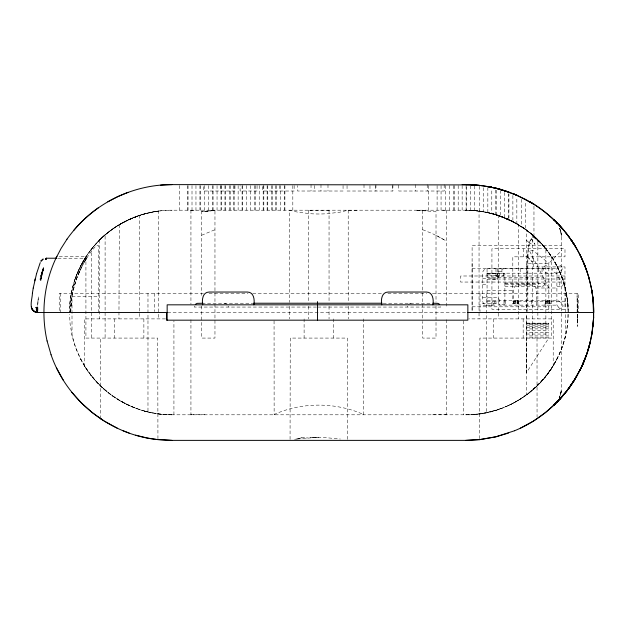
<?xml version="1.0" encoding="UTF-8"?>
<svg xmlns="http://www.w3.org/2000/svg" width="625" height="625" viewBox="0 0 625 625"><rect width="100%" height="100%" fill="white"/><g stroke="black" fill="none" stroke-linecap="round" stroke-linejoin="round"><path stroke-width="0.47" stroke-dasharray="3.12 2.34" d="M100.578 418.742L100.609 338.078M173.93 414.805L173.93 320.828M472.109 263.273L472.109 311.531L472.109 245.367L561.625 245.367M87.734 370.859L84.727 366.266C102.812 396.031 136.938 415.055 171.758 414.805L465.875 414.805C500.898 415.055 535.188 395.805 553.211 365.773L553.211 318.891L468.758 318.891M290.062 439.406L290.25 338.078L347.375 338.078L347.57 440.375M363.281 414.805L363.57 318.891M479.688 438.656L479.891 338.078L551.703 338.078L551.703 256.836A102.359 102.359 0 0 0 532.523 234.891C514.117 219.133 490.133 210.133 465.875 210.195L171.758 210.195C144.781 210.109 118.016 221.25 99.102 240.484A102.219 102.219 0 0 0 73.664 283.469L70.703 296.586L69.453 312.5C69.281 277.617 88.328 243.469 118.141 225.367M526.625 277.977L526.625 263.266L548.836 263.266L561.625 250.477M70.742 311.625C70.891 292.812 76.43 274.078 86.555 258.219L57.812 258.219M577.562 319.68L577.672 314.32L577.211 326.469L577.656 314.297M70.742 311.281L70.766 309.867M533.852 237.195L538.508 241.547L533.961 237.203L532.531 237.57C528.18 241.422 528.438 248.047 527.867 253.375L526.641 311.531L526.625 230.188L514.297 222.383L498.227 215.445L498.227 318.891M527.789 311.531L527.867 253.375M527.789 257.188L528.203 248.906L530.297 240.336M577.414 323.125L577.641 314.43M70.766 311.609C70.883 297.672 73.93 283.789 79.617 271.062M70.734 312.188L71.047 304.516M568.07 314.414C568.391 368.477 519.664 416.047 465.664 414.805M568.07 314.305C567.758 345.695 551.82 376.188 526.625 394.812L526.625 314.438L526.656 372.383L548.867 337.859L526.656 337.859L526.656 372.383M559.133 397.953L560.703 394.148L561.625 386.938L561.625 238.063L560.852 231.539L559.641 228.18L561.492 234.844L560.438 230.367M70.938 306.109L71.352 301.328M69.766 304.516C71.031 288.891 75.859 273.57 83.891 260.102M194.375 306.07L194.242 307.062L317.508 307.062M407.297 307.062L407.43 306.07M561.344 390.703L560.703 394.148L559.133 397.953M560.508 394.406L561.5 390.453L559.531 397.07M73.125 290.664L76.672 278.375L83.188 263.898M491.789 303.352L492.266 301.562M494.492 301.562L493.711 304.477A1.484 1.484 0 0 1 492.281 305.578L482.609 305.578L482.609 303.352L496.57 303.352L496.57 301.562M74.867 279.664L78.625 270.164L85.148 258.047M79.031 272.406L84.43 261.703L89.766 253.477L96.211 245.43L98.375 245.43L98.375 312.5M553.211 365.773L556.688 359.586M86.273 256.305L81.25 264.812L86.273 256.305L56.891 256.305M86.352 258.539L84.43 261.703L87.172 257.258L84.625 261.375M508.453 405.516C526.586 397.133 542.258 383.492 552.773 366.484M551.586 368.352L546.789 375.102M558.5 307.141L556.898 305.133L556.898 268.727L559.805 265.086L563.289 267.867L561.438 270.188A8.805 8.805 0 0 1 556.898 273.188L487.063 273.188M100.078 239.508L91.758 248.734L91.758 338.078M542.992 379.719L532.039 390.523M98.094 241.508L105.102 234.891L105.102 338.078M105.344 234.68L99.102 240.484C111.938 227.664 128.117 218.297 145.641 213.586M408.422 304.352L411.133 303.227M106.547 233.672L114.633 227.633A102.211 102.211 0 0 1 161.633 210.703M274.352 414.805L274.133 414.523C301.727 401.953 335.805 402.047 363.438 414.469M119.328 224.656L118.945 318.891M119.305 224.664L130.602 218.844L139.406 215.445L139.406 318.891M120.492 223.969L122.375 222.906M121.727 223.266L125.547 221.227M124.852 221.586L137.859 215.977M201.617 235.273L214.961 229.703M129.633 219.273L137.898 215.961M357.078 210.695L348.203 210.195L339.797 212.195L326.922 213.734A28.688 6.469 0 0 1 310.734 213.734L297.828 212.195L289.398 210.203L289.398 302.398M500.789 408.656L486.047 412.789M141.875 214.656L154.719 211.625M296.242 439.156L304.328 437.203L294.602 439.383M151.82 212.156C132.258 216.039 113.914 225.773 99.758 239.82L99.758 318.891M149.07 212.742L161.672 210.695L172.156 210.195M154.562 211.656L156.688 211.312M297.148 439.039L318.812 437.203L306.203 438M158.055 211.117L158.586 211.047L158.586 318.891M504.891 286.258L542.039 286.258C545.062 286.25 545.438 282.586 545.016 280.32M473.727 414.5L486.398 412.719A102.43 102.43 0 0 0 510.953 404.328A102.227 102.227 0 0 0 549.977 370.734A102.43 102.43 0 0 0 565.617 335.234L565.617 293.32M201.617 305.992L201.617 338.078L214.961 338.078L214.961 210.523L201.617 211.68L201.617 295.398M214.961 210.523L201.617 211.68L212.078 210.695M446.688 414.18L432.469 414.805M487.063 273.453L497.461 273.453L497.461 278.062A1.484 0.852 0 0 1 495.977 278.914L491.344 278.906A4.695 2.695 0 0 1 487.063 276.359L487.063 272.711A4.695 2.695 0 0 0 491.344 275.258L496.07 275.258M465.875 414.805L476.242 414.273L486.398 412.719L486.398 293.32M328.945 210.195L323.43 210.469A10.211 0.719 0 0 1 314.062 210.461L308.688 210.195L311.461 210.344M190.938 210.258L195.141 210.195M312.359 437.625L325.219 437.625L340.367 439.016M548.867 323.273L526.656 323.289M548.867 324.266L526.656 324.281M548.867 326.188L526.656 326.203M548.867 328.906L526.656 328.914M548.867 332.227L526.656 332.242M548.867 335.938L526.656 335.945M445.82 414.805L446.688 414.797L446.688 318.891M489.07 212.867L476 210.703L465.469 210.195M472.109 268.438L548.836 268.438M495.977 300.672L495.977 305.133L487.063 305.133A4.461 4.461 0 0 1 482.609 300.672L482.609 273.188A4.5 4.5 0 0 1 487.063 268.727L556.898 268.727M487.063 273.258L504.891 273.258L504.891 304.758L499.25 304.758M564.984 275.992L460.625 275.992L460.625 282.047L564.984 282.047M495.977 276.156L501.477 276.156A2.969 2.969 0 0 0 504.445 273.188M487.063 277.344L542.039 277.344L544.141 278.219L545.016 280.32M556.898 277.641L561.391 277.641A2.969 1.898 -90 0 1 563.289 280.617L563.289 283.586A2.969 1.898 -90 0 1 561.391 286.555L556.898 286.555M482.609 278.383L487.063 278.383M491.93 279.016L564.984 279.016M487.063 279.5L497.766 279.5L497.766 273.258M504.891 282.992L539.07 282.992A1.484 1.484 0 0 1 537.586 284.477L504.891 284.477M504.891 283.289L545.016 283.266A2.969 2.969 0 0 1 542.039 286.258M482.609 284.328L487.063 284.328M535.938 287.992L556.898 287.992M487.063 290.625L513.664 290.625M203.437 293.32L59.227 293.32L59.227 312.5M209.055 293.32L247.984 293.32M252.727 293.32L382.266 293.32M387.93 293.32L426.695 293.32M432.422 293.32L578.406 293.32L578.406 312.5M71.992 296.586L98.375 296.586M482.609 297.703L497.016 297.703C500.578 298.047 498.938 302.93 499.25 305.133L556.898 305.133M487.063 300.672L556.898 300.672A4.312 4.312 0 0 1 560.336 302.297L563.289 305.992L559.805 308.773L557.953 306.445M564.984 301.203L512.805 301.203L512.805 256.828L564.984 256.828L564.984 248.766L491.93 248.766L491.93 309.273L564.984 309.273L564.984 266.914L533.68 266.914L533.68 256.828M487.063 301.562L499.25 301.562M202.078 303.227L252.789 303.227M383.164 303.227L432.164 303.227M551.695 303.648L545.016 303.648L545.016 305.133M472.109 306.805L548.836 306.805M317.789 307.062L440.781 307.062L440.648 306.07M167.609 312.5L466.828 312.5M165.461 318.891L84.414 318.891L84.414 365.773C96.383 385.453 115.227 400.742 136.836 408.656M526.656 323.148L548.867 323.148M526.656 323.656L548.867 323.648M526.656 325.125L548.867 325.117M526.656 327.461L548.867 327.461M526.656 330.5L548.867 330.5M526.656 334.039L548.867 334.047M474.664 185.875L474.664 210.578L465.875 210.195L466.75 210.203L466.75 185.57M465.875 210.195L474.664 210.578M191.812 414.805L190.938 414.797L190.938 318.891M442.492 210.195L446.688 210.258M548.023 273.188L546.867 273.031A4.461 4.461 0 0 1 544.164 270.953L542.188 267.539L546.047 265.312L548.023 268.727M190.938 414.18L205.156 414.805M425.547 210.695L415.773 210.195L436.016 211.68L436.016 302.188M171.758 414.805L159.734 414.094L147.977 412A102.32 102.32 0 0 1 72.008 335.234L70.102 323.984L69.562 314.414M171.961 414.805C140.523 414.875 109.656 399.688 90.555 374.727M470.711 185.664L470.711 210.312L479.273 211.078L491.789 213.539L491.789 189.219M470.711 210.312L483.227 211.68L491.789 213.539M348.203 210.195L348.227 302.398M158.188 413.898L163.906 414.5M224.437 303.227L227.148 304.352M480.938 211.312L479.047 211.047L479.047 318.891M480.875 211.305C529.445 217.508 568.688 262.789 568.156 311.68M144.391 411.078L151.578 412.789M487.836 187.492L487.836 212.586L496.398 214.859L508.922 219.695L508.922 193.992M485.953 212.188L500.078 216.086L516.836 223.797L516.836 197.117M487.836 212.586L500.359 216.188L508.922 219.695M492.781 213.797L505.633 218.242L518.688 224.883L518.688 318.891M495.75 190.055L495.75 214.656L508.266 219.398L516.836 223.797M495.75 214.656L510.062 220.234M499.773 215.977L512.781 221.586M422.664 229.703L432.586 233.695L445.547 240.531L436.016 235.273M505.234 218.078L514.297 222.383M120.758 401.188L129.172 405.516M512.875 195.508L512.875 221.633L526.242 229.906L534.664 236.781L532.523 234.891L532.523 338.078M512.875 221.633L525.398 229.297L537.547 239.508L531.078 233.672L522.992 227.633A102.211 102.211 0 0 0 476 210.703M515.25 222.906L517.133 223.969M521.852 226.875L525.43 229.32L525.398 201.258M526.625 240.672L531.156 243.953L526.625 240.305M528.859 231.891L534.539 236.664M530.461 233.172C552.773 251.18 566.797 278.914 568.055 307.555C566.75 279.836 553.594 252.961 532.523 234.891L541.836 243.977M531.078 233.672L538.531 240.484M105.484 390.438L94.406 379.453L86.844 369.555L80.5 358.742L75.531 347.242L72.008 335.234L72.008 293.32M545.133 247.82L536.469 238.461L537.867 239.82L537.867 318.891M530.805 233.445L533.961 237.203L533.961 206.195M539.531 241.508L545.875 248.734L545.875 338.078M531.234 238.766L534.984 244.414L531.344 238.617M80.602 358.93L84.414 365.773M555.141 262.523L557.375 266.758M548.836 287.977L529.289 250.477L532.969 250.477L548.836 263.266L548.836 312.5M556.273 264.609L560.531 273.695M559.414 271.078L562.859 279.961M559.641 228.18L560.852 231.539L561.625 238.063M563.867 283.117L567.242 298.734M564.266 284.5L565.977 291.406M568.172 312.5L567.719 302.859L566.359 293.32L567.695 302.609L568.148 311.641M566.438 293.719L567.719 302.859M228.141 306.07L228.273 307.062M577.25 299.352L577.039 296.289L577.656 311.562M577.414 301.875L577.672 311.594L577.672 309.766M577.531 304.445L577.672 311.602M157.938 438.656L157.734 338.078L85.922 338.078L85.922 256.836A102.32 102.32 0 0 1 105.102 234.859M537.016 338.078L537.055 416.789M274.062 320.844L274.133 414.523M577.125 293.32L577.125 312.5M549.984 300.672L549.984 303.648M549.57 300.672L549.688 303.648M549.328 300.672L549.328 303.648M547.914 300.672L547.914 303.648M547.609 300.672L547.609 303.648M546.195 300.672L546.195 303.648M545.953 300.672L545.953 303.648M545.539 300.672L545.539 303.648M542.039 268.727L542.039 273.188M538.328 268.727L538.328 273.188M536.242 305.133L536.242 289.531L535.648 287.305A4.461 4.461 0 0 0 531.789 285.07L518.117 285.07A4.461 4.461 0 0 0 514.258 287.305L513.664 289.531L513.664 305.133M531.641 300.672L531.641 305.133M523.242 248.766L523.242 256.828M523.164 318.891L523.164 338.078M521.438 199.281L521.438 226.602M520.195 268.727L520.195 273.188M519.008 305.133L519.008 303.648L512.32 303.648L512.32 305.133M518.266 300.672L518.266 305.133M518.039 300.672L518.039 303.648M517.742 300.672L517.742 303.648M517.625 300.672L517.625 303.648M517.375 300.672L517.375 303.648M515.969 300.672L515.969 303.648M515.664 300.672L515.664 303.648M514.25 300.672L514.25 303.648M514.008 300.672L513.891 303.648M513.594 300.672L513.594 303.648M508.266 193.758L508.266 219.398M505.188 300.672L505.188 305.133M504.312 192.477L504.312 217.695M504 300.672L504 305.133M503.406 273.258L503.406 277.344M501.922 268.727L501.922 273.188M500.359 190.32L500.359 216.188M499.695 273.188L499.695 276.156M497.461 268.727L497.461 274.414A1.484 0.852 0 0 1 495.977 275.266M496.398 190.219L496.398 214.859M495.977 268.727L495.977 271.703L501.18 271.703A2.969 2.969 0 0 1 504.148 268.727M495.977 273.188L495.977 277.344M493.75 318.891L493.75 338.078M487.063 268.727L487.063 303.352M483.227 187.727L483.227 211.68M480.008 293.32L480.008 311.539M479.273 186.281L479.273 211.078M466.102 185.57L466.102 210.195M463.695 320.828L463.703 414.805M462.141 185.57L462.141 210.195M458.188 185.57L458.188 210.195M454.234 185.57L454.234 210.195M453.578 185.57L453.578 210.195M449.625 185.57L449.625 210.195M446.688 210.195L446.688 306.109M445.672 185.57L445.672 210.195M444.18 184.625L444.18 191.016L398.742 191.016L398.742 184.625M441.062 185.57L441.062 210.195M437.102 185.57L437.102 210.195M436.016 305.992L436.016 338.078L422.664 338.078L422.664 321.477M428.539 185.57L428.539 210.195M427.219 184.625L427.219 191.016M422.664 210.523L422.664 292.312M422.664 293.164L422.664 320.547M415.695 184.625L415.695 191.016M392.906 184.625L392.906 191.016L347.047 191.016L347.047 184.625M392.414 185.539L392.414 191.016M375.953 184.625L375.953 191.016M375.453 185.539L375.453 191.016M369.977 185.539L369.977 191.016M364.008 184.625L364.008 191.016M348.227 306.281L348.227 318.891M343.062 185.539L343.062 191.016L297.555 191.016L297.555 185.539M333.523 318.891L333.523 338.078M329.047 210.195L329.047 302.398M329.047 306.281L329.047 318.891M327.992 184.625L327.992 191.016M320.984 184.625L320.984 191.016M314.516 185.539L314.516 191.016M311.031 184.625L311.031 191.016M308.586 210.195L308.586 302.398M308.586 306.281L308.586 318.891M304.109 318.891L304.109 338.078M294.148 185.539L294.148 191.016L262.68 191.016L262.68 185.539M292.82 185.57L292.82 210.195M289.398 306.281L289.398 318.891M284.906 185.57L284.906 210.195M284.258 185.57L284.258 210.195M280.297 185.57L280.297 210.195M279.641 185.539L279.641 191.016M276.344 185.57L276.344 210.195M275.695 185.57L275.695 210.195M272.391 185.57L272.391 210.195M271.734 185.57L271.734 210.195M267.781 185.57L267.781 210.195M267.125 185.57L267.125 210.195M263.828 185.57L263.828 210.195M263.172 185.57L263.172 210.195M259.219 185.57L259.219 210.195M257.062 185.539L257.062 191.016L240.102 191.016L240.102 185.539M255.258 185.57L255.258 210.195M254.609 185.57L254.609 210.195M250.648 185.57L250.648 210.195M246.695 185.57L246.695 210.195M242.742 185.57L242.742 210.195M242.086 185.57L242.086 210.195M238.133 185.57L238.133 210.195M234.953 185.539L234.953 191.016L203.484 191.016L203.484 185.539M234.18 185.57L234.18 210.195M233.523 185.57L233.523 210.195M230.219 185.57L230.219 210.195M229.57 185.57L229.57 210.195M225.609 185.57L225.609 210.195M224.961 185.57L224.961 210.195M221.656 185.57L221.656 210.195M221 185.57L221 210.195M220.445 185.539L220.445 191.016M217.047 185.57L217.047 210.195M213.094 185.57L213.094 210.195M212.438 185.57L212.438 210.195M208.484 185.57L208.484 210.195M204.531 185.57L204.531 210.195M200.57 185.57L200.57 210.195M199.922 185.57L199.922 210.195M195.961 185.57L195.961 210.195M192.008 185.57L192.008 210.195M190.938 210.195L190.938 304.172M188.055 185.57L188.055 210.195M187.398 185.57L187.398 210.195M179.492 185.57L179.492 210.195M154.375 293.32L154.375 311.539M147.977 293.32L147.977 412M143.875 318.891L143.875 338.078M114.469 318.891L114.469 338.078M60.5 293.32L60.5 312.5M538.516 240.578A102.227 102.227 0 0 1 563.953 283.562M557.961 277.641A2.969 1.898 -90 0 1 559.859 280.617L559.859 283.586A2.969 1.898 -90 0 1 557.961 286.555M556.898 273.188A4.461 4.461 0 0 1 552.445 268.727M37.953 301.336L37.641 306.109L38.43 296.586L37.953 301.336M529.5 258.883L526.625 256.086L532.242 261.844L529.5 258.883"/><path stroke-width="0.94" d="M591.688 335.383L593.656 317.375L592.906 297.805M579.883 370.422C592.305 345.969 596.422 317.477 591.836 290.461M592.945 326.82L593.656 317.375M43.031 269.852L41.023 276.008L41.641 275.914L43.531 267.883L41.023 276.008L41.203 278.031L40.211 279.102L40.758 280.312L41.789 274.039M32.422 293.195C32.328 299.227 27.984 309.414 35.93 312.266L32.344 309.695L33.766 311.195L31.836 308.789L31.281 306.836M32.414 293.227L33.234 288.023M592.383 331.148L589.945 343.477M33.234 288.047L36.578 273.578M34.703 280.812L35.195 278.758M31.477 307.828L31.625 307.266M589.922 343.547L587.812 351.023L590.539 340.969L586.562 354.766L581.859 366.352L582.648 364.617M36.578 273.594L40.242 262.594M588.891 347.406L586.625 354.594M46.312 258.219L45.422 259.109L45.938 259.406L46.312 258.219L56.852 258.219M586.586 354.695L582.703 364.492L584.062 361.32M41 261.062L43.07 259.102L41 261.062L41.289 260.664M43.219 269.086L41.859 273.102M581.305 367.523L586.562 354.766L581.086 367.984L574.148 380.539L566.453 391.469L556.953 402.258M581.859 366.352L583.773 362.008M56.891 256.305C44.039 282.32 40.719 312.695 47.086 340.969M581.242 367.656L575.469 378.391L571.023 385.281L564.617 393.758L556.883 402.336M55.859 258.453L61.008 248.563L67.008 239.156M566.617 391.258L574.117 380.586L581.07 368.023M577.602 374.703L568.727 388.492M31.945 308.625L32.344 309.695M574.117 380.586C559.883 402.773 539.016 420.797 514.531 430.758M568.836 388.336L571.023 385.281M66.938 239.242C75.578 227.07 86.234 216.391 98.406 207.75M565.805 392.289L556.234 402.984L545.523 412.539L533.812 420.836M73.734 230.383C97.633 201.711 134.43 184.539 171.758 184.625L474.664 184.922M40.219 279.102L41.203 278.031M555.039 404.164L553.594 405.547L553.945 405.211M553.961 405.195L557.516 400.961L553.594 405.547M195.367 304.352L197.086 303.359L202.961 303.227M37.633 308.078L36.117 309.016L37.641 309L37.617 307.133L35.75 307.562L37.633 308.078L36.375 307.742M533.086 421.289L520.344 428.195M107.82 201.758L117.711 196.602L128.016 192.336M508.453 433.078L495.617 436.867L479.688 439.625L496.016 436.773L514.477 430.781M45.422 259.109L46.117 258.844L45.422 259.109L45.945 259.398M46.297 258.281L45.688 258.461L46.227 258.484M41.023 276.008L41.633 275.93M480.195 439.57L465.875 440.375L171.758 440.375L157.438 439.57M465.664 440.375L480.016 439.594M171.891 184.625L160.609 185.109M253.609 303.227L382.234 303.227M432.945 303.227L437.937 303.359L439.656 304.352M37.633 312.5L167.156 312.5M467.859 312.5L593.75 312.5C593.656 293.93 589.57 275.453 581.828 258.578M466.75 184.625L465.875 184.625L470.383 184.703M462.141 184.625L470.273 184.695M470.711 184.711L479.273 185.328L491.789 187.273L483.227 185.805L470.711 184.711L479.273 185.328M158.109 439.594L171.961 440.375M157.938 439.625L147.602 438.078L135.641 435.172M157.172 439.547C109.383 434.578 66.594 400.156 51.055 354.734M487.836 186.523L496.398 188.32L508.922 192.086L500.359 189.359L487.836 186.523L496.398 188.32M37.633 312.188L36.375 311.898L37.633 312.398M123.094 430.758L129.172 433.078M117.266 428.188L104.516 421.273M529.812 201.758C542.656 209.289 554.18 218.961 563.836 230.305M529.859 201.781C549.141 213.023 565.391 229.273 576.617 248.563M100.57 418.734L101.937 419.641M103.82 420.836L92.102 412.539L81.391 402.984L71.82 392.289M553.992 219.836L553.594 219.453L555.695 221.492L554.453 220.273M553.594 219.453L554.18 220.023M553.789 219.641L554.758 220.578M555.562 221.352C566.133 231.742 574.852 243.992 581.25 257.352M559.195 225.07L561.648 227.766M565.992 232.945L569.242 237.219M556.234 222.359L556.992 223.391L556.414 222.539M570.57 239.07L574.406 244.875M572.664 242.156L570.922 239.578L574.672 245.336L572.648 242.125M570.688 239.242C579.117 251.477 585.445 265.086 589.391 279.398M56.539 367.984L63.477 380.539M579.586 254.008L582.344 259.703M582.352 259.727L587.391 272.672M583.406 262.109L584.836 265.609M584.469 264.672L585.477 267.242M588.289 275.539L591.32 287.703L592.906 297.797M47.086 340.961L51.062 354.766M591.328 287.711L591.93 290.984M432.883 304.828C433.828 299.938 432.969 292.047 426.438 292.039L388.188 292.039C381.656 292.047 380.797 299.938 381.734 304.828M317.508 301.633L317.508 320.172M253.859 304.828C254.797 299.938 253.938 292.047 247.406 292.039L209.156 292.039C202.625 292.047 201.766 299.938 202.711 304.828M167.156 320.172L167.156 304.828L467.859 304.828L467.859 320.172L166.523 320.172L166.523 312.5M37.641 309L37.633 311.281L36.766 310.25L37.641 309M563.977 394.266L559.461 399.641L563.977 394.266M37.633 309.867L36.766 310.258L37.633 309.867M500.063 189.273L495.75 188.164L508.266 191.852L516.836 195.219L500.063 189.273M35.914 312.266L34.75 311.68L35.914 312.266M517.203 195.375L512.875 193.578L525.398 199.32L533.961 204.258L517.203 195.375"/></g></svg>
